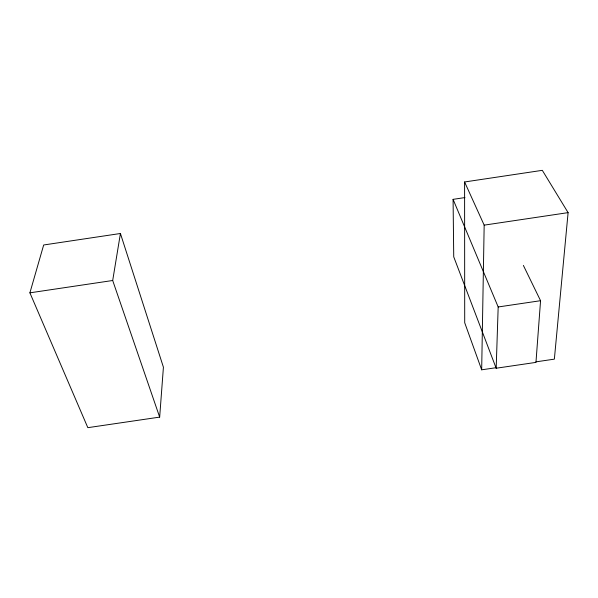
<?xml version="1.0" encoding="UTF-8"?>
<svg xmlns="http://www.w3.org/2000/svg" width="598" height="598" viewBox="0 0 598 598"><rect width="100%" height="100%" fill="white"/><g stroke="black" fill="none" stroke-linecap="round" stroke-linejoin="round"><path stroke-width="0.9" d="M496.392 367.658L481.674 369.818L484.171 225.14L464.594 181.971L542.311 170.333L568.1 212.634L554.361 359.144L535.957 361.85M523.385 265.43L540.562 300.704L535.957 362.381L496.176 368.226L498.179 306.968L453.082 199.351L464.93 197.579M159.666 417.112L163.418 367.209L120.422 233.497L43.676 244.986L29.9 292.833L87.831 427.667L159.666 417.112L112.693 280.499L120.422 233.497M29.9 292.833L112.693 280.499M484.171 225.14L568.1 212.634M498.179 306.968L540.562 300.704M496.176 368.226L453.733 256.834L453.082 199.351M481.674 369.818L464.706 322.733L464.594 181.971"/></g></svg>
